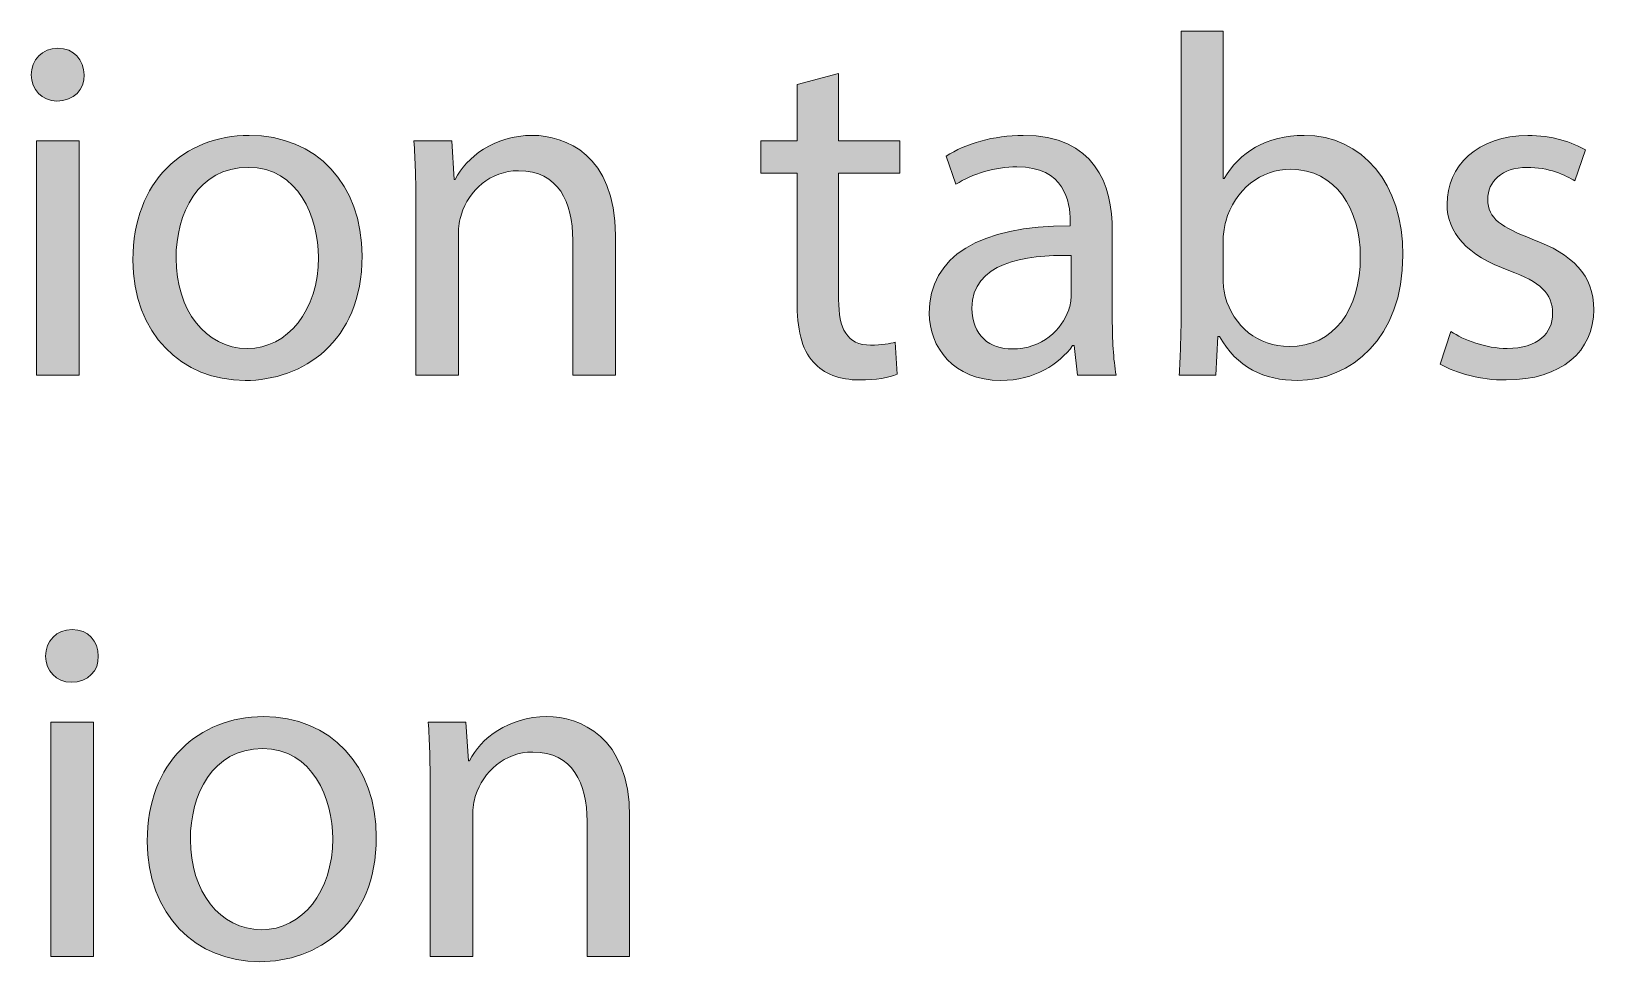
# Model space of a CAD drawing. Header units: inches. Extents: x 17 to 980, y -926 to -230.
# Drawn here: x 892.04 to 938.98, y -622.03 to -594.07 of the extents above; entities that cross this region are included whole.
import ezdxf

# ---------------------------------------------------------------- set-up
doc = ezdxf.new("R2010")
doc.units = ezdxf.units.IN
doc.header["$MEASUREMENT"] = 0
doc.layers.add('Layer 1', color=7, linetype='Continuous')

# ---------------------------------------------------------------- blocks, each defined once
blk = doc.blocks.new('block 2')
at = {"layer": 'Layer 1', "true_color": 0x231f20}
h = blk.add_hatch(color=179, dxfattribs=at)
h.dxf.hatch_style = 2
edge = h.paths.add_edge_path()
edge.add_spline(control_points=[(926.525, -604.405), (926.554, -603.925), (926.583, -603.212), (926.583, -602.586), (926.583, -602.586), (926.583, -594.075), (926.583, -594.075), (926.583, -594.075), (927.849, -594.075), (927.849, -594.075), (927.849, -594.075), (927.849, -598.498), (927.849, -598.498), (927.849, -598.498), (927.878, -598.498), (927.878, -598.498), (928.329, -597.712), (929.144, -597.203), (930.279, -597.203), (932.025, -597.203), (933.262, -598.658), (933.247, -600.797), (933.247, -603.314), (931.661, -604.565), (930.09, -604.565), (929.071, -604.565), (928.256, -604.172), (927.733, -603.241), (927.733, -603.241), (927.689, -603.241), (927.689, -603.241), (927.689, -603.241), (927.631, -604.405), (927.631, -604.405), (927.631, -604.405), (926.525, -604.405), (926.525, -604.405)], knot_values=[0, 0, 0, 0, 1, 1, 1, 2, 2, 2, 3, 3, 3, 4, 4, 4, 5, 5, 5, 6, 6, 6, 7, 7, 7, 8, 8, 8, 9, 9, 9, 10, 10, 10, 11, 11, 11, 12, 12, 12, 12], degree=3, periodic=1)
edge = h.paths.add_edge_path()
edge.add_spline(control_points=[(927.849, -601.583), (927.849, -601.742), (927.878, -601.903), (927.907, -602.048), (928.154, -602.935), (928.896, -603.547), (929.827, -603.547), (931.166, -603.547), (931.967, -602.456), (931.967, -600.841), (931.967, -599.429), (931.239, -598.221), (929.871, -598.221), (928.998, -598.221), (928.183, -598.818), (927.922, -599.793), (927.892, -599.938), (927.849, -600.113), (927.849, -600.317), (927.849, -600.317), (927.849, -601.583), (927.849, -601.583)], knot_values=[0, 0, 0, 0, 1, 1, 1, 2, 2, 2, 3, 3, 3, 4, 4, 4, 5, 5, 5, 6, 6, 6, 7, 7, 7, 7], degree=3, periodic=1)
h = blk.add_hatch(color=179, dxfattribs=at)
h.dxf.hatch_style = 2
edge = h.paths.add_edge_path()
edge.add_spline(control_points=[(893.623, -595.384), (893.637, -595.821), (893.317, -596.17), (892.808, -596.17), (892.357, -596.17), (892.037, -595.821), (892.037, -595.384), (892.037, -594.933), (892.371, -594.584), (892.837, -594.584), (893.317, -594.584), (893.623, -594.933), (893.623, -595.384)], knot_values=[0, 0, 0, 0, 1, 1, 1, 2, 2, 2, 3, 3, 3, 4, 4, 4, 4], degree=3, periodic=1)
h.paths.add_polyline_path([(892.197, -604.405), (892.197, -597.363), (893.477, -597.363), (893.477, -604.405)])
h = blk.add_hatch(color=179, dxfattribs=at)
h.dxf.hatch_style = 2
edge = h.paths.add_edge_path()
edge.add_spline(control_points=[(916.294, -595.34), (916.294, -595.34), (916.294, -597.363), (916.294, -597.363), (916.294, -597.363), (918.128, -597.363), (918.128, -597.363), (918.128, -597.363), (918.128, -598.338), (918.128, -598.338), (918.128, -598.338), (916.294, -598.338), (916.294, -598.338), (916.294, -598.338), (916.294, -602.135), (916.294, -602.135), (916.294, -603.008), (916.542, -603.503), (917.255, -603.503), (917.589, -603.503), (917.837, -603.459), (917.997, -603.416), (917.997, -603.416), (918.055, -604.376), (918.055, -604.376), (917.808, -604.478), (917.415, -604.551), (916.92, -604.551), (916.323, -604.551), (915.843, -604.361), (915.538, -604.012), (915.174, -603.634), (915.043, -603.008), (915.043, -602.179), (915.043, -602.179), (915.043, -598.338), (915.043, -598.338), (915.043, -598.338), (913.952, -598.338), (913.952, -598.338), (913.952, -598.338), (913.952, -597.363), (913.952, -597.363), (913.952, -597.363), (915.043, -597.363), (915.043, -597.363), (915.043, -597.363), (915.043, -595.675), (915.043, -595.675), (915.043, -595.675), (916.294, -595.34), (916.294, -595.34)], knot_values=[0, 0, 0, 0, 1, 1, 1, 2, 2, 2, 3, 3, 3, 4, 4, 4, 5, 5, 5, 6, 6, 6, 7, 7, 7, 8, 8, 8, 9, 9, 9, 10, 10, 10, 11, 11, 11, 12, 12, 12, 13, 13, 13, 14, 14, 14, 15, 15, 15, 16, 16, 16, 17, 17, 17, 17], degree=3, periodic=1)
h = blk.add_hatch(color=179, dxfattribs=at)
h.dxf.hatch_style = 2
edge = h.paths.add_edge_path()
edge.add_spline(control_points=[(901.975, -600.826), (901.975, -603.43), (900.171, -604.565), (898.468, -604.565), (896.562, -604.565), (895.093, -603.168), (895.093, -600.942), (895.093, -598.585), (896.635, -597.203), (898.585, -597.203), (900.607, -597.203), (901.975, -598.673), (901.975, -600.826)], knot_values=[0, 0, 0, 0, 1, 1, 1, 2, 2, 2, 3, 3, 3, 4, 4, 4, 4], degree=3, periodic=1)
edge = h.paths.add_edge_path()
edge.add_spline(control_points=[(896.388, -600.899), (896.388, -602.441), (897.275, -603.605), (898.526, -603.605), (899.749, -603.605), (900.665, -602.456), (900.665, -600.869), (900.665, -599.676), (900.069, -598.163), (898.556, -598.163), (897.042, -598.163), (896.388, -599.56), (896.388, -600.899)], knot_values=[0, 0, 0, 0, 1, 1, 1, 2, 2, 2, 3, 3, 3, 4, 4, 4, 4], degree=3, periodic=1)
h = blk.add_hatch(color=179, dxfattribs=at)
h.dxf.hatch_style = 2
edge = h.paths.add_edge_path()
edge.add_spline(control_points=[(903.591, -599.269), (903.591, -598.542), (903.577, -597.945), (903.533, -597.363), (903.533, -597.363), (904.668, -597.363), (904.668, -597.363), (904.668, -597.363), (904.741, -598.527), (904.741, -598.527), (904.741, -598.527), (904.77, -598.527), (904.77, -598.527), (905.119, -597.858), (905.934, -597.203), (907.098, -597.203), (908.072, -597.203), (909.586, -597.785), (909.586, -600.2), (909.586, -600.2), (909.586, -604.405), (909.586, -604.405), (909.586, -604.405), (908.305, -604.405), (908.305, -604.405), (908.305, -604.405), (908.305, -600.346), (908.305, -600.346), (908.305, -599.211), (907.883, -598.265), (906.676, -598.265), (905.832, -598.265), (905.177, -598.862), (904.959, -599.574), (904.9, -599.735), (904.872, -599.953), (904.872, -600.171), (904.872, -600.171), (904.872, -604.405), (904.872, -604.405), (904.872, -604.405), (903.591, -604.405), (903.591, -604.405), (903.591, -604.405), (903.591, -599.269), (903.591, -599.269)], knot_values=[0, 0, 0, 0, 1, 1, 1, 2, 2, 2, 3, 3, 3, 4, 4, 4, 5, 5, 5, 6, 6, 6, 7, 7, 7, 8, 8, 8, 9, 9, 9, 10, 10, 10, 11, 11, 11, 12, 12, 12, 13, 13, 13, 14, 14, 14, 15, 15, 15, 15], degree=3, periodic=1)
h = blk.add_hatch(color=179, dxfattribs=at)
h.dxf.hatch_style = 2
edge = h.paths.add_edge_path()
edge.add_spline(control_points=[(923.468, -604.405), (923.468, -604.405), (923.366, -603.518), (923.366, -603.518), (923.366, -603.518), (923.323, -603.518), (923.323, -603.518), (922.93, -604.071), (922.173, -604.565), (921.169, -604.565), (919.743, -604.565), (919.016, -603.561), (919.016, -602.543), (919.016, -600.841), (920.529, -599.909), (923.25, -599.924), (923.25, -599.924), (923.25, -599.778), (923.25, -599.778), (923.25, -599.196), (923.09, -598.149), (921.65, -598.149), (920.995, -598.149), (920.311, -598.352), (919.816, -598.673), (919.816, -598.673), (919.525, -597.828), (919.525, -597.828), (920.107, -597.45), (920.951, -597.203), (921.839, -597.203), (923.992, -597.203), (924.516, -598.673), (924.516, -600.084), (924.516, -600.084), (924.516, -602.717), (924.516, -602.717), (924.516, -603.329), (924.545, -603.925), (924.632, -604.405), (924.632, -604.405), (923.468, -604.405), (923.468, -604.405)], knot_values=[0, 0, 0, 0, 1, 1, 1, 2, 2, 2, 3, 3, 3, 4, 4, 4, 5, 5, 5, 6, 6, 6, 7, 7, 7, 8, 8, 8, 9, 9, 9, 10, 10, 10, 11, 11, 11, 12, 12, 12, 13, 13, 13, 14, 14, 14, 14], degree=3, periodic=1)
edge = h.paths.add_edge_path()
edge.add_spline(control_points=[(923.279, -600.811), (921.882, -600.782), (920.296, -601.03), (920.296, -602.397), (920.296, -603.227), (920.849, -603.619), (921.504, -603.619), (922.421, -603.619), (923.002, -603.037), (923.206, -602.441), (923.25, -602.31), (923.279, -602.164), (923.279, -602.034), (923.279, -602.034), (923.279, -600.811), (923.279, -600.811)], knot_values=[0, 0, 0, 0, 1, 1, 1, 2, 2, 2, 3, 3, 3, 4, 4, 4, 5, 5, 5, 5], degree=3, periodic=1)
h = blk.add_hatch(color=179, dxfattribs=at)
h.dxf.hatch_style = 2
edge = h.paths.add_edge_path()
edge.add_spline(control_points=[(934.688, -603.096), (935.066, -603.343), (935.736, -603.605), (936.376, -603.605), (937.307, -603.605), (937.744, -603.139), (937.744, -602.557), (937.744, -601.946), (937.38, -601.612), (936.434, -601.262), (935.168, -600.811), (934.572, -600.113), (934.572, -599.269), (934.572, -598.134), (935.488, -597.203), (937.002, -597.203), (937.715, -597.203), (938.34, -597.406), (938.733, -597.639), (938.733, -597.639), (938.413, -598.571), (938.413, -598.571), (938.137, -598.396), (937.628, -598.163), (936.973, -598.163), (936.216, -598.163), (935.794, -598.599), (935.794, -599.123), (935.794, -599.705), (936.216, -599.968), (937.133, -600.317), (938.355, -600.782), (938.98, -601.393), (938.98, -602.441), (938.98, -603.678), (938.02, -604.551), (936.347, -604.551), (935.576, -604.551), (934.863, -604.361), (934.368, -604.071), (934.368, -604.071), (934.688, -603.096), (934.688, -603.096)], knot_values=[0, 0, 0, 0, 1, 1, 1, 2, 2, 2, 3, 3, 3, 4, 4, 4, 5, 5, 5, 6, 6, 6, 7, 7, 7, 8, 8, 8, 9, 9, 9, 10, 10, 10, 11, 11, 11, 12, 12, 12, 13, 13, 13, 14, 14, 14, 14], degree=3, periodic=1)
h = blk.add_hatch(color=179, dxfattribs=at)
h.dxf.hatch_style = 2
edge = h.paths.add_edge_path()
edge.add_spline(control_points=[(894.052, -612.847), (894.067, -613.283), (893.747, -613.632), (893.237, -613.632), (892.787, -613.632), (892.466, -613.283), (892.466, -612.847), (892.466, -612.395), (892.801, -612.046), (893.266, -612.046), (893.747, -612.046), (894.052, -612.395), (894.052, -612.847)], knot_values=[0, 0, 0, 0, 1, 1, 1, 2, 2, 2, 3, 3, 3, 4, 4, 4, 4], degree=3, periodic=1)
h.paths.add_polyline_path([(892.626, -621.868), (892.626, -614.826), (893.907, -614.826), (893.907, -621.868)])
h = blk.add_hatch(color=179, dxfattribs=at)
h.dxf.hatch_style = 2
edge = h.paths.add_edge_path()
edge.add_spline(control_points=[(902.404, -618.288), (902.404, -620.893), (900.6, -622.028), (898.897, -622.028), (896.992, -622.028), (895.522, -620.631), (895.522, -618.405), (895.522, -616.047), (897.064, -614.665), (899.014, -614.665), (901.036, -614.665), (902.404, -616.135), (902.404, -618.288)], knot_values=[0, 0, 0, 0, 1, 1, 1, 2, 2, 2, 3, 3, 3, 4, 4, 4, 4], degree=3, periodic=1)
edge = h.paths.add_edge_path()
edge.add_spline(control_points=[(896.817, -618.361), (896.817, -619.903), (897.704, -621.067), (898.956, -621.067), (900.178, -621.067), (901.095, -619.918), (901.095, -618.332), (901.095, -617.139), (900.498, -615.625), (898.985, -615.625), (897.471, -615.625), (896.817, -617.022), (896.817, -618.361)], knot_values=[0, 0, 0, 0, 1, 1, 1, 2, 2, 2, 3, 3, 3, 4, 4, 4, 4], degree=3, periodic=1)
h = blk.add_hatch(color=179, dxfattribs=at)
h.dxf.hatch_style = 2
edge = h.paths.add_edge_path()
edge.add_spline(control_points=[(904.02, -616.731), (904.02, -616.004), (904.006, -615.407), (903.962, -614.826), (903.962, -614.826), (905.097, -614.826), (905.097, -614.826), (905.097, -614.826), (905.17, -615.989), (905.17, -615.989), (905.17, -615.989), (905.199, -615.989), (905.199, -615.989), (905.548, -615.32), (906.363, -614.665), (907.527, -614.665), (908.502, -614.665), (910.015, -615.247), (910.015, -617.663), (910.015, -617.663), (910.015, -621.868), (910.015, -621.868), (910.015, -621.868), (908.735, -621.868), (908.735, -621.868), (908.735, -621.868), (908.735, -617.808), (908.735, -617.808), (908.735, -616.673), (908.313, -615.727), (907.105, -615.727), (906.261, -615.727), (905.606, -616.324), (905.388, -617.037), (905.33, -617.197), (905.301, -617.415), (905.301, -617.634), (905.301, -617.634), (905.301, -621.868), (905.301, -621.868), (905.301, -621.868), (904.02, -621.868), (904.02, -621.868), (904.02, -621.868), (904.02, -616.731), (904.02, -616.731)], knot_values=[0, 0, 0, 0, 1, 1, 1, 2, 2, 2, 3, 3, 3, 4, 4, 4, 5, 5, 5, 6, 6, 6, 7, 7, 7, 8, 8, 8, 9, 9, 9, 10, 10, 10, 11, 11, 11, 12, 12, 12, 13, 13, 13, 14, 14, 14, 15, 15, 15, 15], degree=3, periodic=1)
at = {"layer": 'Layer 1', "lineweight": 0}
for points in [[(892.197, -604.405), (892.197, -597.363), (893.477, -597.363), (893.477, -604.405), (892.197, -604.405)], [(892.626, -621.868), (892.626, -614.826), (893.907, -614.826), (893.907, -621.868), (892.626, -621.868)]]:
    blk.add_lwpolyline(points, dxfattribs=at)
for points, knots in [([(926.525, -604.405), (926.554, -603.925), (926.583, -603.212), (926.583, -602.586), (926.583, -602.586), (926.583, -594.075), (926.583, -594.075), (926.583, -594.075), (927.849, -594.075), (927.849, -594.075), (927.849, -594.075), (927.849, -598.498), (927.849, -598.498), (927.849, -598.498), (927.878, -598.498), (927.878, -598.498), (928.329, -597.712), (929.144, -597.203), (930.279, -597.203), (932.025, -597.203), (933.262, -598.658), (933.247, -600.797), (933.247, -603.314), (931.661, -604.565), (930.09, -604.565), (929.071, -604.565), (928.256, -604.172), (927.733, -603.241), (927.733, -603.241), (927.689, -603.241), (927.689, -603.241), (927.689, -603.241), (927.631, -604.405), (927.631, -604.405), (927.631, -604.405), (926.525, -604.405), (926.525, -604.405)], [0, 0, 0, 0, 1, 1, 1, 2, 2, 2, 3, 3, 3, 4, 4, 4, 5, 5, 5, 6, 6, 6, 7, 7, 7, 8, 8, 8, 9, 9, 9, 10, 10, 10, 11, 11, 11, 12, 12, 12, 12]), ([(893.623, -595.384), (893.637, -595.821), (893.317, -596.17), (892.808, -596.17), (892.357, -596.17), (892.037, -595.821), (892.037, -595.384), (892.037, -594.933), (892.371, -594.584), (892.837, -594.584), (893.317, -594.584), (893.623, -594.933), (893.623, -595.384)], [0, 0, 0, 0, 1, 1, 1, 2, 2, 2, 3, 3, 3, 4, 4, 4, 4]), ([(916.294, -595.34), (916.294, -595.34), (916.294, -597.363), (916.294, -597.363), (916.294, -597.363), (918.128, -597.363), (918.128, -597.363), (918.128, -597.363), (918.128, -598.338), (918.128, -598.338), (918.128, -598.338), (916.294, -598.338), (916.294, -598.338), (916.294, -598.338), (916.294, -602.135), (916.294, -602.135), (916.294, -603.008), (916.542, -603.503), (917.255, -603.503), (917.589, -603.503), (917.837, -603.459), (917.997, -603.416), (917.997, -603.416), (918.055, -604.376), (918.055, -604.376), (917.808, -604.478), (917.415, -604.551), (916.92, -604.551), (916.323, -604.551), (915.843, -604.361), (915.538, -604.012), (915.174, -603.634), (915.043, -603.008), (915.043, -602.179), (915.043, -602.179), (915.043, -598.338), (915.043, -598.338), (915.043, -598.338), (913.952, -598.338), (913.952, -598.338), (913.952, -598.338), (913.952, -597.363), (913.952, -597.363), (913.952, -597.363), (915.043, -597.363), (915.043, -597.363), (915.043, -597.363), (915.043, -595.675), (915.043, -595.675), (915.043, -595.675), (916.294, -595.34), (916.294, -595.34)], [0, 0, 0, 0, 1, 1, 1, 2, 2, 2, 3, 3, 3, 4, 4, 4, 5, 5, 5, 6, 6, 6, 7, 7, 7, 8, 8, 8, 9, 9, 9, 10, 10, 10, 11, 11, 11, 12, 12, 12, 13, 13, 13, 14, 14, 14, 15, 15, 15, 16, 16, 16, 17, 17, 17, 17]), ([(901.975, -600.826), (901.975, -603.43), (900.171, -604.565), (898.468, -604.565), (896.562, -604.565), (895.093, -603.168), (895.093, -600.942), (895.093, -598.585), (896.635, -597.203), (898.585, -597.203), (900.607, -597.203), (901.975, -598.673), (901.975, -600.826)], [0, 0, 0, 0, 1, 1, 1, 2, 2, 2, 3, 3, 3, 4, 4, 4, 4]), ([(903.591, -599.269), (903.591, -598.542), (903.577, -597.945), (903.533, -597.363), (903.533, -597.363), (904.668, -597.363), (904.668, -597.363), (904.668, -597.363), (904.741, -598.527), (904.741, -598.527), (904.741, -598.527), (904.77, -598.527), (904.77, -598.527), (905.119, -597.858), (905.934, -597.203), (907.098, -597.203), (908.072, -597.203), (909.586, -597.785), (909.586, -600.2), (909.586, -600.2), (909.586, -604.405), (909.586, -604.405), (909.586, -604.405), (908.305, -604.405), (908.305, -604.405), (908.305, -604.405), (908.305, -600.346), (908.305, -600.346), (908.305, -599.211), (907.883, -598.265), (906.676, -598.265), (905.832, -598.265), (905.177, -598.862), (904.959, -599.574), (904.9, -599.735), (904.872, -599.953), (904.872, -600.171), (904.872, -600.171), (904.872, -604.405), (904.872, -604.405), (904.872, -604.405), (903.591, -604.405), (903.591, -604.405), (903.591, -604.405), (903.591, -599.269), (903.591, -599.269)], [0, 0, 0, 0, 1, 1, 1, 2, 2, 2, 3, 3, 3, 4, 4, 4, 5, 5, 5, 6, 6, 6, 7, 7, 7, 8, 8, 8, 9, 9, 9, 10, 10, 10, 11, 11, 11, 12, 12, 12, 13, 13, 13, 14, 14, 14, 15, 15, 15, 15]), ([(923.468, -604.405), (923.468, -604.405), (923.366, -603.518), (923.366, -603.518), (923.366, -603.518), (923.323, -603.518), (923.323, -603.518), (922.93, -604.071), (922.173, -604.565), (921.169, -604.565), (919.743, -604.565), (919.016, -603.561), (919.016, -602.543), (919.016, -600.841), (920.529, -599.909), (923.25, -599.924), (923.25, -599.924), (923.25, -599.778), (923.25, -599.778), (923.25, -599.196), (923.09, -598.149), (921.65, -598.149), (920.995, -598.149), (920.311, -598.352), (919.816, -598.673), (919.816, -598.673), (919.525, -597.828), (919.525, -597.828), (920.107, -597.45), (920.951, -597.203), (921.839, -597.203), (923.992, -597.203), (924.516, -598.673), (924.516, -600.084), (924.516, -600.084), (924.516, -602.717), (924.516, -602.717), (924.516, -603.329), (924.545, -603.925), (924.632, -604.405), (924.632, -604.405), (923.468, -604.405), (923.468, -604.405)], [0, 0, 0, 0, 1, 1, 1, 2, 2, 2, 3, 3, 3, 4, 4, 4, 5, 5, 5, 6, 6, 6, 7, 7, 7, 8, 8, 8, 9, 9, 9, 10, 10, 10, 11, 11, 11, 12, 12, 12, 13, 13, 13, 14, 14, 14, 14]), ([(934.688, -603.096), (935.066, -603.343), (935.736, -603.605), (936.376, -603.605), (937.307, -603.605), (937.744, -603.139), (937.744, -602.557), (937.744, -601.946), (937.38, -601.612), (936.434, -601.262), (935.168, -600.811), (934.572, -600.113), (934.572, -599.269), (934.572, -598.134), (935.488, -597.203), (937.002, -597.203), (937.715, -597.203), (938.34, -597.406), (938.733, -597.639), (938.733, -597.639), (938.413, -598.571), (938.413, -598.571), (938.137, -598.396), (937.628, -598.163), (936.973, -598.163), (936.216, -598.163), (935.794, -598.599), (935.794, -599.123), (935.794, -599.705), (936.216, -599.968), (937.133, -600.317), (938.355, -600.782), (938.98, -601.393), (938.98, -602.441), (938.98, -603.678), (938.02, -604.551), (936.347, -604.551), (935.576, -604.551), (934.863, -604.361), (934.368, -604.071), (934.368, -604.071), (934.688, -603.096), (934.688, -603.096)], [0, 0, 0, 0, 1, 1, 1, 2, 2, 2, 3, 3, 3, 4, 4, 4, 5, 5, 5, 6, 6, 6, 7, 7, 7, 8, 8, 8, 9, 9, 9, 10, 10, 10, 11, 11, 11, 12, 12, 12, 13, 13, 13, 14, 14, 14, 14]), ([(896.388, -600.899), (896.388, -602.441), (897.275, -603.605), (898.526, -603.605), (899.749, -603.605), (900.665, -602.456), (900.665, -600.869), (900.665, -599.676), (900.069, -598.163), (898.556, -598.163), (897.042, -598.163), (896.388, -599.56), (896.388, -600.899)], [0, 0, 0, 0, 1, 1, 1, 2, 2, 2, 3, 3, 3, 4, 4, 4, 4]), ([(927.849, -601.583), (927.849, -601.742), (927.878, -601.903), (927.907, -602.048), (928.154, -602.935), (928.896, -603.547), (929.827, -603.547), (931.166, -603.547), (931.967, -602.456), (931.967, -600.841), (931.967, -599.429), (931.239, -598.221), (929.871, -598.221), (928.998, -598.221), (928.183, -598.818), (927.922, -599.793), (927.892, -599.938), (927.849, -600.113), (927.849, -600.317), (927.849, -600.317), (927.849, -601.583), (927.849, -601.583)], [0, 0, 0, 0, 1, 1, 1, 2, 2, 2, 3, 3, 3, 4, 4, 4, 5, 5, 5, 6, 6, 6, 7, 7, 7, 7]), ([(923.279, -600.811), (921.882, -600.782), (920.296, -601.03), (920.296, -602.397), (920.296, -603.227), (920.849, -603.619), (921.504, -603.619), (922.421, -603.619), (923.002, -603.037), (923.206, -602.441), (923.25, -602.31), (923.279, -602.164), (923.279, -602.034), (923.279, -602.034), (923.279, -600.811), (923.279, -600.811)], [0, 0, 0, 0, 1, 1, 1, 2, 2, 2, 3, 3, 3, 4, 4, 4, 5, 5, 5, 5]), ([(894.052, -612.847), (894.067, -613.283), (893.747, -613.632), (893.237, -613.632), (892.787, -613.632), (892.466, -613.283), (892.466, -612.847), (892.466, -612.395), (892.801, -612.046), (893.266, -612.046), (893.747, -612.046), (894.052, -612.395), (894.052, -612.847)], [0, 0, 0, 0, 1, 1, 1, 2, 2, 2, 3, 3, 3, 4, 4, 4, 4]), ([(902.404, -618.288), (902.404, -620.893), (900.6, -622.028), (898.897, -622.028), (896.992, -622.028), (895.522, -620.631), (895.522, -618.405), (895.522, -616.047), (897.064, -614.665), (899.014, -614.665), (901.036, -614.665), (902.404, -616.135), (902.404, -618.288)], [0, 0, 0, 0, 1, 1, 1, 2, 2, 2, 3, 3, 3, 4, 4, 4, 4]), ([(904.02, -616.731), (904.02, -616.004), (904.006, -615.407), (903.962, -614.826), (903.962, -614.826), (905.097, -614.826), (905.097, -614.826), (905.097, -614.826), (905.17, -615.989), (905.17, -615.989), (905.17, -615.989), (905.199, -615.989), (905.199, -615.989), (905.548, -615.32), (906.363, -614.665), (907.527, -614.665), (908.502, -614.665), (910.015, -615.247), (910.015, -617.663), (910.015, -617.663), (910.015, -621.868), (910.015, -621.868), (910.015, -621.868), (908.735, -621.868), (908.735, -621.868), (908.735, -621.868), (908.735, -617.808), (908.735, -617.808), (908.735, -616.673), (908.313, -615.727), (907.105, -615.727), (906.261, -615.727), (905.606, -616.324), (905.388, -617.037), (905.33, -617.197), (905.301, -617.415), (905.301, -617.634), (905.301, -617.634), (905.301, -621.868), (905.301, -621.868), (905.301, -621.868), (904.02, -621.868), (904.02, -621.868), (904.02, -621.868), (904.02, -616.731), (904.02, -616.731)], [0, 0, 0, 0, 1, 1, 1, 2, 2, 2, 3, 3, 3, 4, 4, 4, 5, 5, 5, 6, 6, 6, 7, 7, 7, 8, 8, 8, 9, 9, 9, 10, 10, 10, 11, 11, 11, 12, 12, 12, 13, 13, 13, 14, 14, 14, 15, 15, 15, 15]), ([(896.817, -618.361), (896.817, -619.903), (897.704, -621.067), (898.956, -621.067), (900.178, -621.067), (901.095, -619.918), (901.095, -618.332), (901.095, -617.139), (900.498, -615.625), (898.985, -615.625), (897.471, -615.625), (896.817, -617.022), (896.817, -618.361)], [0, 0, 0, 0, 1, 1, 1, 2, 2, 2, 3, 3, 3, 4, 4, 4, 4])]:
    blk.add_open_spline(points, degree=3, knots=knots, dxfattribs=at)

msp = doc.modelspace()

# ---------------------------------------------------------------- block references
at = {"layer": 'Layer 1'}
msp.add_blockref('block 2', (0, 0), dxfattribs=at)

doc.saveas('drawing.dxf')
